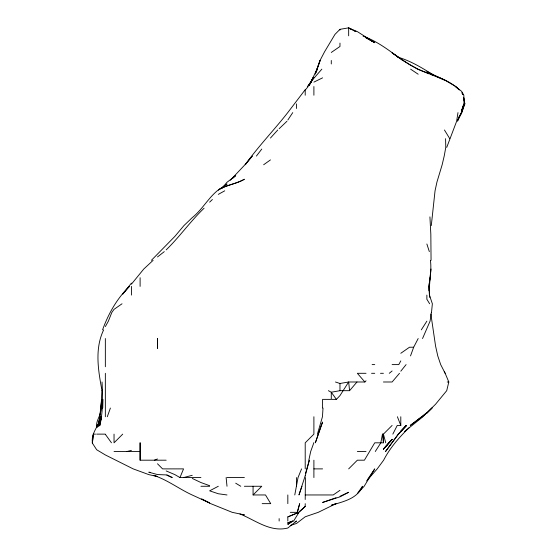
<?xml version="1.0" encoding="UTF-8"?>
<svg xmlns="http://www.w3.org/2000/svg" width="557" height="557" viewBox="0 0 557 557"><rect width="100%" height="100%" fill="white"/><g stroke="black" fill="none" stroke-linecap="round" stroke-linejoin="round"><path stroke-width="0.84" d="M140.106 460.193L140.106 442.815L140.106 460.193L166.174 460.193M305.417 477.572L305.208 499.504M101.137 407.264L101.666 399.369L99.745 416.747L101.012 408.058L101.882 390.68M323.011 408.058L322.454 416.747L317.413 434.126M92.385 442.815L93.284 434.92L92.385 442.815C91.014 432.74 98.881 425.743 101.499 416.747L99.821 425.437L96.66 427.477L96.66 426.746M430.415 260.328C432.128 272.714 428.02 285.045 429.858 297.459M431.027 269.024L428.925 286.402L428.967 290.747M431.501 312.47L432.364 303.781L429.412 295.092L428.925 286.402L430.088 277.713M431.292 225.571L435.045 190.814L436.925 182.125L442.161 164.747L444.249 155.849L445.781 147.361L445.579 138.672M431.383 312.47L430.067 321.159L422.54 338.538M96.89 426.899L97.12 425.437M457.986 112.605L456.629 121.294L446.749 147.361M99.821 425.437C103.233 411.17 102.787 396.507 102.028 381.991M392.107 425.437L383.418 434.126L382.45 434.126L380.821 442.815L375.279 451.504M101.082 408.058C101.597 415.09 95.47 420.556 96.66 427.435M294.778 494.957L298.023 477.572L301.567 468.883M308.822 460.193L310.688 451.504L313.897 442.606M98.06 425.437L100.051 416.747L97.907 425.437L100.699 416.747L97.823 425.437M430.867 314.051L435.56 345.981L437.767 355.916L440.691 364.605L445.161 373.301L448.81 381.991L446.721 390.68L435.56 404.229L422.916 416.747L404.389 431.654M305.208 475.936L309.33 460.193L305.445 473.617M297.403 512.336L299.687 503.646L297.201 512.336M315.937 72.319L320.101 60.469L315.262 73.9M305.208 475.769L298.963 494.957L301.964 486.268M316.23 71.526L320.024 60.469L324.571 51.78L334.966 34.395L339.972 29.326L348.661 27.85L355.902 31.603L353.73 30.544M463.521 104.702L461.628 111.01L464.023 103.915L463.828 95.226L461.628 91.348L455.549 86.537L459.198 89.83M461.628 112.584L464.441 103.915L461.628 112.605L457.492 120.57L461.628 112.584L458.648 117.673M107.299 416.747L110.397 408.058M464.83 103.915L463.682 97.593L464.83 103.915L461.704 112.605L458.648 117.736M315.332 73.9L317.044 69.159L316.418 71.526L317.017 69.159L309.783 84.365M410.523 355.916L413.67 347.227L418.182 338.538M461.628 110.453L464.023 103.915L461.628 111.894L457.534 121.294M103.665 329.848C94.46 348.974 98.297 370.697 102.001 390.68M98.547 424.65L101.687 416.747M102.572 329.848C108.399 313.688 117.005 298.482 129.384 286.402L122.728 294.082L131.417 283.123M166.174 470.923L174.863 474.62L179.96 477.572L183.552 468.883L162.574 468.883L157.485 463.765M310.534 82.916L313.097 77.848L309.086 85.089M392.831 434.126L397.245 425.437L400.796 425.437L400.796 416.747M400.796 360.894L398.784 364.605L392.107 364.605M105.35 326.562L108.378 321.159L111.818 312.47L114.039 309.351L122.032 303.781M308.627 85.813L313.897 77.848L307.422 86.537M421.315 329.848L426.871 321.159M287.83 120.027L292.759 112.605M367.94 478.923L374.729 468.883L364.167 486.268L357.35 493.586L362.503 486.268C357.19 499.037 343.035 501.585 331.283 505.303L336.017 503.646L318.249 512.336L305.208 516.778L296.519 523.455L290.204 525.516M305.208 89.691L287.753 112.605C273.974 130.261 258.26 146.4 245.233 164.747L252.272 156.057L244.384 165.359L230.306 180.252M256.415 156.057L261.762 149.081M400.796 371.185L406.102 364.605M366.59 480.942L377.221 468.883L383.634 460.193C390.06 447.661 399.466 437.043 409.492 427.282M308.167 86.537L305.208 90.088L305.208 95.226M131.417 284.174L143.776 269.024L153.119 260.328M221.992 188.182L227.005 182.264L235.695 175.636L232.701 178.344M328.386 390.68L331.283 392.225L339.972 390.68L349.587 390.68L356.967 381.991M399.501 373.301L392.107 381.991L383.418 381.991M314.259 77.848L321.849 69.159M270.451 138.039L277.776 129.983M166.174 249.898C179.681 236.746 190.473 221.233 204.085 208.193M331.972 399.369L336.386 399.369L339.972 395.595L348.661 381.991L364.87 381.991L366.04 380.779M122.728 434.126L114.039 442.815L114.039 434.126M253.073 486.268L253.073 494.957L261.762 486.268L244.384 486.268M348.661 468.883L357.35 460.193L364.41 460.193L374.729 442.815L383.418 442.815L383.418 434.126L385.736 442.815M151.386 260.328L174.863 236.398L183.956 225.571L192.242 217.634C201.913 209.926 207.775 198.772 217.195 190.814C225.327 184.931 235.743 184.193 244.384 179.243C236.175 184.088 226.421 184.889 218.316 189.951L227.005 184.005L225.794 185.14M331.283 52.455L339.972 46.468L339.972 43.091M279.141 128.716L286.918 121.294M209.627 202.142L212.398 199.503M305.208 503.646L305.208 506.452L298.984 512.336L293.616 521.025L287.83 522.786L287.83 523.545M299.123 511.799L305.208 506.452M422.046 416.747L426.871 412.681L410.272 425.437L422.032 416.747L418.182 419.727M389.259 373.301L392.107 370.983M157.485 256.944L164.294 251.639M292.369 521.025L287.83 524.402L292.857 521.025L287.83 522.786M263.649 164.747L270.451 159.901M400.796 353.291L409.492 347.227L413.67 347.227M339.972 490.32L333.225 494.957L305.208 494.957M295.071 521.902L296.519 521.025L287.83 528.015C270.284 532.499 255.287 520.161 239.935 513.958M218.316 194.365L224.736 190.814M218.316 486.268L209.627 490.828L218.316 493.76L227.005 494.957M313.897 82.109L322.587 77.848M287.83 521.025L287.83 516.91L296.519 513.227M287.83 516.91L296.519 513.352L296.519 512.336L290.308 512.336M339.972 496.308L348.661 492.27L339.972 496.851L322.587 502.442L336.017 497.777M154.345 460.193L157.485 458.982M183.552 477.572L192.242 475.309M126.961 451.504L131.417 450.397M335.467 381.991L339.972 383.488L348.661 381.991L349.587 390.68M372.111 364.605L374.729 364.605M366.04 373.301L357.35 373.301L364.87 381.991M371.547 373.301L374.729 373.301M380.48 373.301L383.418 373.301M447.215 381.991L448.81 381.991M93.165 434.126L95.539 434.126M96.66 434.126L105.252 434.126M114.039 451.504L139.974 451.504M357.35 451.504L366.04 451.504M313.897 468.883L322.587 468.883M179.96 477.572L200.931 477.572M227.005 477.572L244.384 477.572M200.931 486.268L209.627 486.268L209.627 485.69L200.931 482.536L192.242 478.421M253.073 494.957L265.501 494.957L270.451 503.187M262.159 503.646L270.73 503.646M150.376 472.42L148.796 472.19L157.485 474.564L166.174 474.912L172.238 477.572L166.933 474.877M242.755 514.383L244.384 514.891L232.22 512.336L210.706 503.646L201.655 498.975L209.627 502.957L192.109 494.957C178.957 488.907 167.379 479.821 153.537 475.337M154.324 475.497L157.485 476.576L148.796 474.606L133.186 468.883L105.35 454.951L96.66 449.743L92.17 442.815M397.642 57.093C410.836 60.859 422.596 68.191 434.112 75.453M429.238 73.949L417.534 69.159L401.388 59.62M430.819 74.554L434.766 76.058M363.101 36.184C377.138 41.148 388.967 50.297 400.796 59.042L392.107 52.887L409.492 64.626L418.182 69.2C432.072 75.39 448.141 78.836 459.295 89.83M435.56 76.365L444.249 79.95L426.871 71.602L431.94 74.387M352.282 29.827L348.661 28.017L357.35 31.624L374.729 42.694L366.04 37.486L374.729 42.645L366.04 37.897L367.488 38.684M444.249 79.79L455.8 86.537M235.695 483.198L240.777 486.268M410.613 69.159L418.182 74.227M105.35 434.328L111.477 442.815M336.386 399.369L331.283 392.225L331.283 399.369L322.587 399.369L322.587 408.058M429.642 303.781L426.871 299.269L426.871 295.092M444.444 129.983L449.764 138.672M444.249 371.756L445.161 373.301M397.392 416.747L400.796 425.437M426.871 243.98L429.343 251.639M382.45 434.126L383.418 442.815M226.128 477.572L227.005 486.268M429.927 216.882L430.833 234.26L431.062 260.328M348.661 27.85L348.661 35.815M339.972 29.326L339.972 30.043M339.972 383.488L339.972 390.68M331.283 60.469L331.283 63.964M313.897 86.537L313.897 95.226M313.897 416.747L313.897 434.126L305.208 442.815L305.208 468.883M313.897 460.193L313.897 477.572M296.519 103.915L296.519 108.504M296.519 477.572L296.519 486.268M287.83 494.957L287.83 503.646M279.141 518.609L279.141 521.025M140.106 277.713L140.106 286.402M131.417 286.402L131.417 295.092M105.35 338.538L105.35 366.75M105.35 373.301L105.35 416.747M102.773 399.369L102.662 408.058L102.787 399.369M157.485 338.538L157.485 348.278L157.485 338.538M101.451 416.747L98.742 425.437L101.499 416.747M321.285 425.437L315.353 442.815L322.587 422.053L321.285 425.437M313.264 77.848L309.114 85.089L313.264 77.848M298.51 512.336L297.717 513.631L298.51 512.336M398.255 434.126L385.535 451.504L398.499 434.126L406.213 425.437L400.796 431.229L406.638 425.437L398.255 434.126M392.107 439.341L383.418 449.116L392.107 439.341M388.988 442.815L383.418 449.165L392.107 439.438L388.988 442.815M432.002 408.058L426.871 413.085L432.002 408.058M462.937 94.599L461.955 92.72L462.902 94.599"/></g></svg>
